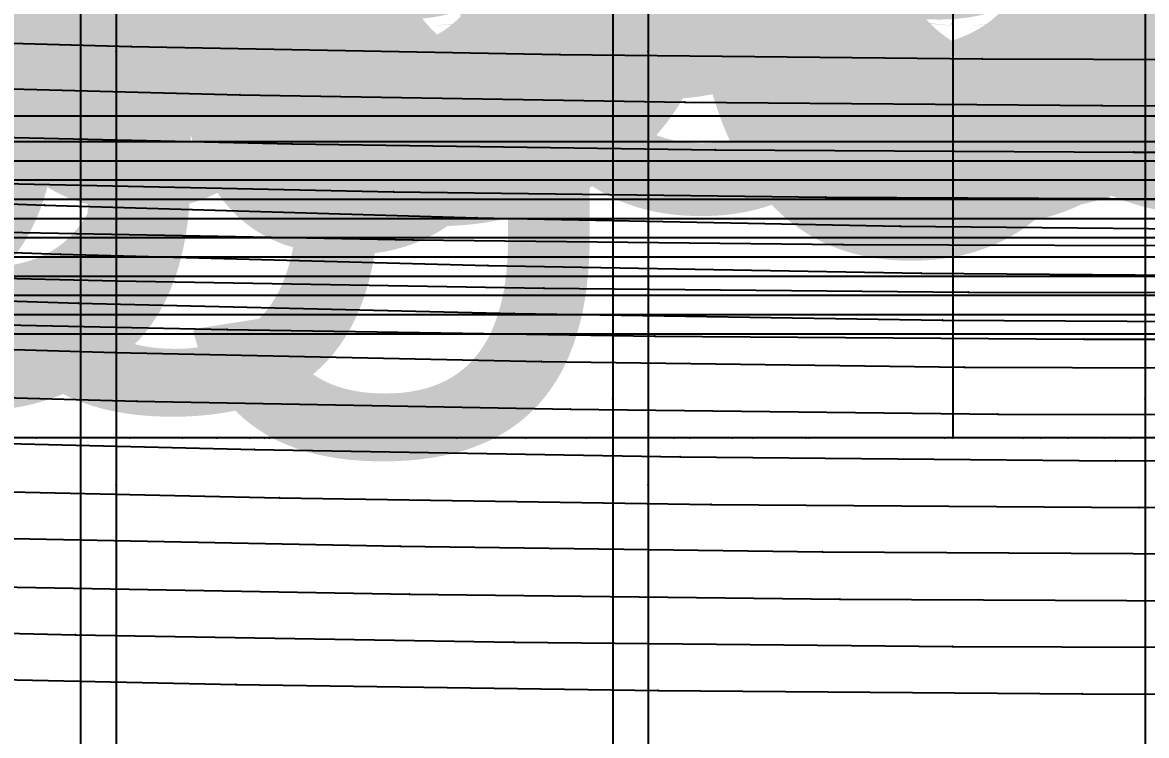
# Model space of a CAD drawing. Extents: x -2408 to 1029, y -526 to 2095.
# Drawn here: x -747.11 to -706.87, y 1385.14 to 1410.68 of the extents above; entities that cross this region are included whole.
import ezdxf

# ---------------------------------------------------------------- set-up
doc = ezdxf.new("R2010")
doc.units = 0
doc.layers.add('TEXT', color=7, linetype='Continuous')

# ---------------------------------------------------------------- blocks, each defined once
blk = doc.blocks.new('-30')
at = {"layer": '1'}
blk.add_lwpolyline([(-800.180704, 721.699142), (-815.932463, 721.699142), (-831.912113, 721.699142), (-848.087097, 721.699142), (-864.424898, 721.699142), (-880.892883, 721.699142), (-897.458535, 721.699142), (-914.089296, 721.699142), (-930.751162, 721.699142), (-947.414475, 721.699142), (-964.045232, 721.699142), (-980.610915, 721.699142), (-997.078893, 721.699142), (-1013.416646, 721.699142), (-1029.59162, 721.699142), (-1045.571295, 721.699142), (-1061.323005, 721.699142), (-1076.81434, 721.699142)], dxfattribs=at)
at = {"layer": '14'}
blk.add_lwpolyline([(-800.180704, 721.699142), (-815.932463, 721.699142), (-831.912113, 721.699142), (-848.087097, 721.699142), (-864.424898, 721.699142), (-880.892883, 721.699142), (-897.458535, 721.699142), (-914.089296, 721.699142), (-930.751162, 721.699142), (-947.414475, 721.699142), (-964.045232, 721.699142), (-980.610915, 721.699142), (-997.078893, 721.699142), (-1013.416646, 721.699142), (-1029.59162, 721.699142), (-1045.571295, 721.699142), (-1061.323005, 721.699142), (-1076.81434, 721.699142)], dxfattribs=at)
at = {"layer": '3'}
for p in [(-980.610915, 721.699142), (-980.610915, 721.699142), (-964.045232, 721.699142), (-964.045232, 721.699142)]:
    blk.add_point(p, dxfattribs=at)
at = {"layer": '7'}
blk.add_line((199.881668, 670.514069), (294.217625, 670.514069), dxfattribs=at)
blk = doc.blocks.new(' -30')
at = {"layer": '14'}
blk.add_lwpolyline([(-322.481054, 980.787744), (-306.948559, 979.311879), (-291.912577, 978.095582), (-276.394841, 977.034537), (-261.339635, 976.171484), (-245.709135, 975.431759), (-230.041771, 974.838048), (-214.56575, 974.39029), (-199.409258, 974.086564), (-184.176903, 973.94043), (-168.404506, 973.803247), (-153.029813, 973.906816), (-137.632361, 974.245926), (-123.507077, 974.803251), (-109.767216, 975.613196), (-94.348727, 976.725192), (-79.364049, 977.862141), (-63.959231, 979.122072), (-49.005641, 980.511038)], dxfattribs=at)
at = {"layer": '3'}
for p in [(-230.041771, 974.838048), (-214.56575, 974.39029), (-199.409258, 974.086564)]:
    blk.add_point(p, dxfattribs=at)
at = {"layer": '7'}
blk.add_line((-766.053925, 405.419922), (-432.919998, 405.419922), dxfattribs=at)
at = {"layer": 'TEXT', "color": 7}
blk.add_text('g03-30', height=25, dxfattribs=at).set_placement((-584.85, 411.23))
blk = doc.blocks.new('-31')
at = {"layer": '1'}
blk.add_lwpolyline([(-797.180003, 721.699142), (-818.862101, 721.699142), (-841.133478, 721.699142), (-856.25706, 721.699142), (-871.56555, 721.699142), (-887.028099, 721.699142), (-902.613857, 721.699142), (-918.292087, 721.699142), (-934.0319, 721.699142), (-949.801149, 721.699142), (-965.571809, 721.699142), (-981.311657, 721.699142), (-996.989843, 721.699142), (-1012.575631, 721.699142), (-1028.038135, 721.699142), (-1043.346616, 721.699142), (-1058.470225, 721.699142), (-1073.378115, 721.699142)], dxfattribs=at)
at = {"layer": '14'}
blk.add_lwpolyline([(-797.180003, 721.699142), (-818.862101, 721.699142), (-841.133478, 721.699142), (-856.25706, 721.699142), (-871.56555, 721.699142), (-887.028099, 721.699142), (-902.613857, 721.699142), (-918.292087, 721.699142), (-934.0319, 721.699142), (-949.801149, 721.699142), (-965.571809, 721.699142), (-981.311657, 721.699142), (-996.989843, 721.699142), (-1012.575631, 721.699142), (-1028.038135, 721.699142), (-1043.346616, 721.699142), (-1058.470225, 721.699142), (-1073.378115, 721.699142)], dxfattribs=at)
at = {"layer": '3'}
for p in [(-981.311657, 721.699142), (-981.311657, 721.699142), (-965.571809, 721.699142), (-965.571809, 721.699142), (-949.801149, 721.699142), (-949.801149, 721.699142)]:
    blk.add_point(p, dxfattribs=at)
at = {"layer": '7'}
blk.add_line((199.881668, 670.514069), (294.217625, 670.514069), dxfattribs=at)
blk = doc.blocks.new(' -31')
at = {"layer": '14'}
blk.add_lwpolyline([(-322.38773, 978.677124), (-307.104799, 977.312651), (-291.630691, 976.140108), (-276.427318, 975.167904), (-261.011429, 974.343856), (-245.703807, 973.672048), (-230.309778, 973.133422), (-215.019542, 972.729054), (-199.514269, 972.453655), (-184.176903, 972.34024), (-168.717548, 972.168446), (-153.596564, 972.223744), (-138.452891, 972.497168), (-123.963493, 972.997494), (-110.383136, 973.723837), (-95.06787, 974.769831), (-79.6112, 975.902393), (-64.30798, 977.09257), (-48.879834, 978.444808)], dxfattribs=at)
at = {"layer": '3'}
for p in [(-230.309778, 973.133422), (-215.019542, 972.729054), (-199.514269, 972.453655)]:
    blk.add_point(p, dxfattribs=at)
at = {"layer": '7'}
blk.add_line((-766.053925, 405.419922), (-432.919998, 405.419922), dxfattribs=at)
at = {"layer": 'TEXT', "color": 7}
blk.add_text('g03-31', height=25, dxfattribs=at).set_placement((-585.39, 410.31))
blk = doc.blocks.new('-32')
at = {"layer": '1'}
blk.add_lwpolyline([(-792.279497, 721.699142), (-811.589755, 721.699142), (-831.619445, 721.699142), (-852.270461, 721.699142), (-873.444698, 721.699142), (-895.044051, 721.699142), (-916.970415, 721.699142), (-939.125686, 721.699142), (-961.411757, 721.699142), (-983.729153, 721.699142), (-1005.982519, 721.699142), (-1028.072379, 721.699142), (-1049.900629, 721.699142), (-1071.369129, 721.699142), (-1092.379847, 721.699142), (-1112.834644, 721.699142), (-1132.635414, 721.699142), (-1151.684055, 721.699142), (-1169.882461, 721.699142), (-1187.13253, 721.699142), (-1203.336157, 721.699142), (-1218.395238, 721.699142)], dxfattribs=at)
at = {"layer": '14'}
blk.add_lwpolyline([(-792.279497, 721.699142), (-811.589755, 721.699142), (-831.619445, 721.699142), (-852.270461, 721.699142), (-873.444698, 721.699142), (-895.044051, 721.699142), (-916.970415, 721.699142), (-939.125686, 721.699142), (-961.411757, 721.699142), (-983.729153, 721.699142), (-1005.982519, 721.699142), (-1028.072379, 721.699142), (-1049.900629, 721.699142), (-1071.369129, 721.699142), (-1092.379847, 721.699142), (-1112.834644, 721.699142), (-1132.635414, 721.699142), (-1151.684055, 721.699142), (-1169.882461, 721.699142), (-1187.13253, 721.699142), (-1203.336157, 721.699142), (-1218.395238, 721.699142)], dxfattribs=at)
at = {"layer": '3'}
for p in [(-983.729153, 721.699142), (-983.729153, 721.699142), (-961.411757, 721.699142), (-961.411757, 721.699142)]:
    blk.add_point(p, dxfattribs=at)
at = {"layer": '7'}
blk.add_line((199.881668, 670.514069), (294.217625, 670.514069), dxfattribs=at)
at = {"layer": 'TEXT', "color": 7}
blk.add_text('g06-32', height=25, dxfattribs=at).set_placement((-964.38, 736.82))
blk = doc.blocks.new(' -32')
at = {"layer": '14'}
blk.add_lwpolyline([(-322.022067, 976.575291), (-307.039361, 975.32188), (-291.89249, 974.243828), (-276.303092, 973.30889), (-261.241835, 972.55637), (-245.599616, 971.918152), (-230.517079, 971.43226), (-214.931823, 971.059083), (-199.600349, 970.822056), (-184.176903, 970.740051), (-168.658013, 970.535171), (-153.193248, 970.556179), (-137.648987, 970.799077), (-122.742367, 971.275087), (-109.357197, 971.949746), (-94.181815, 972.942468), (-78.860494, 974.031315), (-63.695884, 975.163998), (-48.400329, 976.438115)], dxfattribs=at)
at = {"layer": '3'}
for p in [(-230.517079, 971.43226), (-214.931823, 971.059083), (-199.600349, 970.822056)]:
    blk.add_point(p, dxfattribs=at)
at = {"layer": '7'}
blk.add_line((-766.053925, 405.419922), (-432.919998, 405.419922), dxfattribs=at)
at = {"layer": 'TEXT', "color": 7}
blk.add_text('g03-32', height=25, dxfattribs=at).set_placement((-583.25, 409.92))
blk = doc.blocks.new('-33')
at = {"layer": '1'}
blk.add_lwpolyline([(-798.933016, 721.699142), (-816.03952, 721.699142), (-833.945249, 721.699142), (-852.557982, 721.699142), (-871.785501, 721.699142), (-891.535587, 721.699142), (-911.716022, 721.699142), (-932.234587, 721.699142), (-952.999062, 721.699142), (-973.917231, 721.699142), (-994.895614, 721.699142), (-1015.844515, 721.699142), (-1036.67046, 721.699142), (-1057.28123, 721.699142), (-1077.584608, 721.699142), (-1097.488376, 721.699142), (-1116.900317, 721.699142), (-1135.728212, 721.699142), (-1153.879844, 721.699142), (-1171.262995, 721.699142), (-1187.785419, 721.699142), (-1203.354985, 721.699142), (-1222.472649, 721.699142)], dxfattribs=at)
at = {"layer": '14'}
blk.add_lwpolyline([(-798.933016, 721.699142), (-816.03952, 721.699142), (-833.945249, 721.699142), (-852.557982, 721.699142), (-871.785501, 721.699142), (-891.535587, 721.699142), (-911.716022, 721.699142), (-932.234587, 721.699142), (-952.999062, 721.699142), (-973.917231, 721.699142), (-994.895614, 721.699142), (-1015.844515, 721.699142), (-1036.67046, 721.699142), (-1057.28123, 721.699142), (-1077.584608, 721.699142), (-1097.488376, 721.699142), (-1116.900317, 721.699142), (-1135.728212, 721.699142), (-1153.879844, 721.699142), (-1171.262995, 721.699142), (-1187.785419, 721.699142), (-1203.354985, 721.699142), (-1222.472649, 721.699142)], dxfattribs=at)
at = {"layer": '3'}
for p in [(-973.917231, 721.699142), (-973.917231, 721.699142), (-952.999062, 721.699142), (-952.999062, 721.699142)]:
    blk.add_point(p, dxfattribs=at)
at = {"layer": '7'}
blk.add_line((199.881668, 670.514069), (294.217625, 670.514069), dxfattribs=at)
at = {"layer": 'TEXT', "color": 7}
blk.add_text('g06-33', height=25, dxfattribs=at).set_placement((-983.58, 736.82))
blk = doc.blocks.new(' -33')
at = {"layer": '14'}
blk.add_lwpolyline([(-322.169785, 974.551018), (-306.755484, 973.340364), (-291.217941, 972.307252), (-276.025194, 971.457875), (-260.647239, 970.744228), (-245.398865, 970.170211), (-230.056463, 969.719094), (-214.797145, 969.392556), (-199.667877, 969.191777), (-184.176903, 969.139862), (-168.618175, 968.90364), (-153.351338, 968.887478), (-138.070011, 969.078373), (-122.802072, 969.506927), (-109.028211, 970.142768), (-94.02832, 971.073364), (-78.878119, 972.11656), (-63.88798, 973.191219), (-48.760762, 974.383247)], dxfattribs=at)
at = {"layer": '3'}
for p in [(-230.056463, 969.719094), (-214.797145, 969.392556), (-199.667877, 969.191777)]:
    blk.add_point(p, dxfattribs=at)
at = {"layer": '7'}
blk.add_line((-766.053925, 405.419922), (-432.919998, 405.419922), dxfattribs=at)
at = {"layer": 'TEXT', "color": 7}
blk.add_text('g03-33', height=25, dxfattribs=at).set_placement((-587.12, 409.33))
blk = doc.blocks.new('-34')
at = {"layer": '1'}
blk.add_lwpolyline([(-800.60569, 721.699142), (-819.826827, 721.699142), (-835.294658, 721.699142), (-851.568252, 721.699142), (-868.561278, 721.699142), (-886.187404, 721.699142), (-904.360296, 721.699142), (-922.993622, 721.699142), (-942.00105, 721.699142), (-961.296248, 721.699142), (-980.792884, 721.699142), (-1000.404624, 721.699142), (-1020.043993, 721.699142), (-1039.626952, 721.699142), (-1059.066025, 721.699142), (-1078.27488, 721.699142), (-1097.167187, 721.699142), (-1115.656614, 721.699142), (-1133.656829, 721.699142), (-1151.081501, 721.699142), (-1167.844299, 721.699142), (-1183.85889, 721.699142), (-1199.038944, 721.699142), (-1217.831649, 721.699142)], dxfattribs=at)
at = {"layer": '14'}
blk.add_lwpolyline([(-800.60569, 721.699142), (-819.826827, 721.699142), (-835.294658, 721.699142), (-851.568252, 721.699142), (-868.561278, 721.699142), (-886.187404, 721.699142), (-904.360296, 721.699142), (-922.993622, 721.699142), (-942.00105, 721.699142), (-961.296248, 721.699142), (-980.792884, 721.699142), (-1000.404624, 721.699142), (-1020.043993, 721.699142), (-1039.626952, 721.699142), (-1059.066025, 721.699142), (-1078.27488, 721.699142), (-1097.167187, 721.699142), (-1115.656614, 721.699142), (-1133.656829, 721.699142), (-1151.081501, 721.699142), (-1167.844299, 721.699142), (-1183.85889, 721.699142), (-1199.038944, 721.699142), (-1217.831649, 721.699142)], dxfattribs=at)
at = {"layer": '3'}
for p in [(-980.792884, 721.699142), (-980.792884, 721.699142), (-961.296248, 721.699142), (-961.296248, 721.699142)]:
    blk.add_point(p, dxfattribs=at)
at = {"layer": '7'}
blk.add_line((199.881668, 670.514069), (294.217625, 670.514069), dxfattribs=at)
at = {"layer": 'TEXT', "color": 7}
blk.add_text('g06-34', height=25, dxfattribs=at).set_placement((-1002.78, 736.82))
blk = doc.blocks.new(' -34')
at = {"layer": '1'}
blk.add_lwpolyline([(-321.730588, 985.251048), (-306.590636, 984.120804), (-291.27251, 983.153903), (-276.06515, 982.352131), (-260.73121, 981.684495), (-245.392154, 981.143215), (-230.338441, 980.727177), (-214.992801, 980.435879), (-199.882371, 980.286679), (-183.960228, 980.237808), (-168.117949, 979.996712), (-153.058748, 979.924763), (-137.707824, 980.071632), (-122.92949, 980.454594), (-108.321638, 981.081657), (-92.998495, 981.988387), (-77.514769, 983.037739), (-62.201781, 984.109423), (-46.844191, 985.280492)], dxfattribs=at)
at = {"layer": '14'}
blk.add_lwpolyline([(-323.189596, 972.623136), (-307.862851, 971.478358), (-292.70988, 970.517946), (-277.127204, 969.688538), (-261.377122, 968.997943), (-245.786458, 968.44933), (-230.134274, 968.026103), (-214.616884, 967.729416), (-199.32053, 967.560035), (-184.176903, 967.539673), (-168.597613, 967.273836), (-153.015974, 967.224876), (-137.362258, 967.385917), (-122.325415, 967.767123), (-108.80701, 968.340385), (-93.375668, 969.247428), (-77.789987, 970.288667), (-62.368557, 971.359762), (-46.955469, 972.529899)], dxfattribs=at)
at = {"layer": '3'}
for p in [(-230.338441, 980.727177), (-214.992801, 980.435879), (-199.882371, 980.286679), (-230.134274, 968.026103), (-214.616884, 967.729416), (-199.32053, 967.560035)]:
    blk.add_point(p, dxfattribs=at)
at = {"layer": '7'}
blk.add_line((-766.053925, 405.419922), (-432.919998, 405.419922), dxfattribs=at)
at = {"layer": 'TEXT', "color": 7}
blk.add_text('g03-34', height=25, dxfattribs=at).set_placement((-585.13, 410.49))
blk = doc.blocks.new('-35')
at = {"layer": '1'}
blk.add_lwpolyline([(-799.816815, 721.699142), (-817.482623, 721.699142), (-833.724731, 721.699142), (-851.635342, 721.699142), (-871.023768, 721.699142), (-886.420195, 721.699142), (-902.460186, 721.699142), (-919.063312, 721.699142), (-936.149093, 721.699142), (-953.6371, 721.699142), (-971.446887, 721.699142), (-989.498007, 721.699142), (-1007.710015, 721.699142), (-1026.001396, 721.699142), (-1044.293844, 721.699142), (-1062.505846, 721.699142), (-1080.556958, 721.699142)], dxfattribs=at)
at = {"layer": '14'}
blk.add_lwpolyline([(-799.816815, 721.699142), (-817.482623, 721.699142), (-833.724731, 721.699142), (-851.635342, 721.699142), (-871.023768, 721.699142), (-886.420195, 721.699142), (-902.460186, 721.699142), (-919.063312, 721.699142), (-936.149093, 721.699142), (-953.6371, 721.699142), (-971.446887, 721.699142), (-989.498007, 721.699142), (-1007.710015, 721.699142), (-1026.001396, 721.699142), (-1044.293844, 721.699142), (-1062.505846, 721.699142), (-1080.556958, 721.699142)], dxfattribs=at)
at = {"layer": '3'}
for p in [(-971.446887, 721.699142), (-971.446887, 721.699142), (-953.6371, 721.699142), (-953.6371, 721.699142)]:
    blk.add_point(p, dxfattribs=at)
at = {"layer": '7'}
blk.add_line((199.881668, 670.514069), (294.217625, 670.514069), dxfattribs=at)
at = {"layer": 'TEXT', "color": 7}
blk.add_text('g06-35', height=25, dxfattribs=at).set_placement((-1022, 736.82))
blk = doc.blocks.new(' -35')
at = {"layer": '1'}
blk.add_lwpolyline([(-323.08904, 983.365764), (-307.754268, 982.276277), (-292.235381, 981.344765), (-276.881329, 980.576891), (-261.513174, 979.94598), (-246.148302, 979.438741), (-230.680906, 979.043986), (-214.761059, 978.775616), (-199.831895, 978.658127), (-183.937511, 978.637161), (-167.91933, 978.3671), (-153.273203, 978.263564), (-137.581065, 978.366736), (-122.473683, 978.712175), (-108.132263, 979.284806), (-93.046583, 980.132548), (-77.806866, 981.122235), (-62.730958, 982.135285), (-47.556552, 983.23854)], dxfattribs=at)
at = {"layer": '14'}
blk.add_lwpolyline([(-322.08609, 970.550151), (-306.369598, 969.460313), (-290.88519, 968.554393), (-275.801216, 967.815642), (-260.541089, 967.200202), (-245.411211, 966.712004), (-230.155305, 966.336682), (-214.929733, 966.076748), (-199.345665, 965.933028), (-184.176903, 965.939484), (-168.595889, 965.645719), (-153.262253, 965.563573), (-137.932319, 965.676814), (-122.572167, 966.011288), (-108.693553, 966.54324), (-93.491526, 967.382021), (-78.130808, 968.373007), (-62.938125, 969.391393), (-47.752126, 970.486082)], dxfattribs=at)
at = {"layer": '3'}
for p in [(-230.680906, 979.043986), (-214.761059, 978.775616), (-199.831895, 978.658127), (-230.155305, 966.336682), (-214.929733, 966.076748), (-199.345665, 965.933028)]:
    blk.add_point(p, dxfattribs=at)
at = {"layer": '7'}
blk.add_line((-766.053925, 405.419922), (-432.919998, 405.419922), dxfattribs=at)
at = {"layer": 'TEXT', "color": 7}
blk.add_text('g03-35', height=25, dxfattribs=at).set_placement((-578.12, 409.94))
blk = doc.blocks.new(' -36')
at = {"layer": '1'}
blk.add_lwpolyline([(-320.384614, 981.200971), (-305.288093, 980.220022), (-290.16462, 979.389111), (-275.035308, 978.696912), (-259.899737, 978.131334), (-244.813666, 977.681409), (-229.671196, 977.337734), (-214.526717, 977.118518), (-199.544562, 977.030097), (-183.915882, 977.036591), (-167.950092, 976.741205), (-152.978729, 976.605931), (-137.268569, 976.672079), (-122.12241, 976.976183), (-107.446996, 977.520182), (-92.321248, 978.32941), (-77.600391, 979.250239), (-61.924676, 980.270294), (-47.017724, 981.31363)], dxfattribs=at)
at = {"layer": '14'}
blk.add_lwpolyline([(-322.421529, 968.612458), (-307.156428, 967.609448), (-292.130002, 966.77317), (-276.690177, 966.054913), (-261.092076, 965.462484), (-245.653449, 964.99914), (-230.120728, 964.650726), (-214.66927, 964.419268), (-199.353692, 964.307202), (-184.176903, 964.339218), (-168.612579, 964.019258), (-152.992621, 963.905906), (-137.318346, 963.990156), (-122.248087, 964.280739), (-108.008745, 964.781739), (-92.393513, 965.599915), (-76.784191, 966.576492), (-61.688111, 967.560906), (-46.088481, 968.647694)], dxfattribs=at)
at = {"layer": '3'}
for p in [(-229.671196, 977.337734), (-214.526717, 977.118518), (-199.544562, 977.030097), (-230.120728, 964.650726), (-214.66927, 964.419268), (-199.353692, 964.307202)]:
    blk.add_point(p, dxfattribs=at)
at = {"layer": '7'}
blk.add_line((-766.053925, 405.419922), (-432.919998, 405.419922), dxfattribs=at)
at = {"layer": 'TEXT', "color": 7}
blk.add_text('g03-36', height=25, dxfattribs=at).set_placement((-573.39, 410.17))
blk = doc.blocks.new('-36')
at = {"layer": '1'}
blk.add_lwpolyline([(-803.752136, 721.699142), (-822.081368, 721.699142), (-838.45962, 721.699142), (-855.398901, 721.699142), (-870.855744, 721.699142), (-887.814807, 721.699142), (-906.099384, 721.699142), (-925.532728, 721.699142), (-940.755288, 721.699142), (-956.450056, 721.699142), (-972.542471, 721.699142), (-988.957974, 721.699142), (-1005.622024, 721.699142), (-1022.460024, 721.699142), (-1039.397433, 721.699142), (-1056.358699, 721.699142), (-1073.271251, 721.699142)], dxfattribs=at)
at = {"layer": '14'}
blk.add_lwpolyline([(-803.752136, 721.699142), (-822.081368, 721.699142), (-838.45962, 721.699142), (-855.398901, 721.699142), (-870.855744, 721.699142), (-887.814807, 721.699142), (-906.099384, 721.699142), (-925.532728, 721.699142), (-940.755288, 721.699142), (-956.450056, 721.699142), (-972.542471, 721.699142), (-988.957974, 721.699142), (-1005.622024, 721.699142), (-1022.460024, 721.699142), (-1039.397433, 721.699142), (-1056.358699, 721.699142), (-1073.271251, 721.699142)], dxfattribs=at)
at = {"layer": '3'}
for p in [(-988.957974, 721.699142), (-988.957974, 721.699142), (-972.542471, 721.699142), (-972.542471, 721.699142), (-956.450056, 721.699142), (-956.450056, 721.699142)]:
    blk.add_point(p, dxfattribs=at)
at = {"layer": 'TEXT', "color": 7}
blk.add_text('g06-36', height=25, dxfattribs=at).set_placement((-1041.22, 736.82))
blk = doc.blocks.new('-37')
at = {"layer": '1'}
blk.add_lwpolyline([(-944.946865, 721.699142), (-963.313984, 721.699142), (-982.495003, 721.699142), (-1002.327142, 721.699142), (-1017.530616, 721.699142), (-1032.940124, 721.699142), (-1048.486957, 721.699142), (-1064.101543, 721.699142), (-1079.717043, 721.699142)], dxfattribs=at)
at = {"layer": '14'}
for points in [[(-944.946865, 721.699142), (-963.313984, 721.699142), (-982.495003, 721.699142), (-1002.327142, 721.699142), (-1017.530616, 721.699142), (-1032.940124, 721.699142), (-1048.486957, 721.699142), (-1064.101543, 721.699142), (-1079.717043, 721.699142)], [(235.053567, 705.890045), (250.181366, 705.890045), (265.227696, 705.890045), (280.355501, 705.890045), (295.359099, 705.890045), (310.486899, 705.890045), (325.525593, 705.890045), (341.212116, 705.890045), (357.174568, 705.890045), (357.174568, 705.890045), (357.174568, 690.948372), (357.174568, 675.75178), (357.174568, 660.385007), (357.174568, 644.168091), (357.174568, 644.168091), (346.829819, 644.168091), (331.91081, 644.168091), (316.027399, 644.168091), (299.78435, 644.168091), (284.36407, 644.168091), (268.186773, 644.168091), (249.224637, 644.168091), (234.984515, 644.168091)]]:
    blk.add_lwpolyline(points, dxfattribs=at)
at = {"layer": '3'}
for p in [(-982.495003, 721.699142), (-982.495003, 721.699142), (-963.313984, 721.699142), (-963.313984, 721.699142), (357.174568, 660.385007)]:
    blk.add_point(p, dxfattribs=at)
at = {"layer": 'TEXT', "color": 7}
blk.add_text('g06-37', height=25, dxfattribs=at).set_placement((-1060.2, 736.82))
blk = doc.blocks.new(' -37')
at = {"layer": '1'}
blk.add_lwpolyline([(-337.595151, 980.512537), (-322.249929, 979.387267), (-306.805765, 978.425619), (-291.410465, 977.617821), (-275.951208, 976.945654), (-260.851131, 976.413247), (-245.383191, 975.982942), (-230.272819, 975.66794), (-214.800353, 975.469849), (-199.544714, 975.405111), (-183.895226, 975.435944), (-168.220626, 975.117964), (-153.279971, 974.951985), (-137.539453, 974.981965), (-122.430299, 975.248465), (-107.241461, 975.765536), (-92.23547, 976.488596), (-77.064567, 977.383549), (-62.060307, 978.358986)], dxfattribs=at)
at = {"layer": '14'}
blk.add_lwpolyline([(-338.021741, 967.806655), (-322.581244, 966.681091), (-306.953977, 965.713478), (-291.605429, 964.913202), (-275.873302, 964.232931), (-260.7973, 963.703712), (-245.111403, 963.272636), (-230.031804, 962.968394), (-214.92123, 962.770408), (-199.345019, 962.682694), (-184.176903, 962.739029), (-168.647246, 962.39452), (-153.323367, 962.252045), (-138.031799, 962.292988), (-122.676535, 962.538026), (-107.428407, 963.02208), (-92.064057, 963.779385), (-76.738085, 964.702722), (-61.242214, 965.685371)], dxfattribs=at)
at = {"layer": '3'}
for p in [(-230.272819, 975.66794), (-214.800353, 975.469849), (-230.031804, 962.968394), (-214.92123, 962.770408)]:
    blk.add_point(p, dxfattribs=at)
at = {"layer": '7'}
blk.add_line((-766.053925, 405.419922), (-432.919998, 405.419922), dxfattribs=at)
at = {"layer": 'TEXT', "color": 7}
blk.add_text('g03-37', height=25, dxfattribs=at).set_placement((-573.37, 408.66))
blk = doc.blocks.new('-38')
at = {"layer": '1'}
blk.add_lwpolyline([(-933.081975, 721.699142), (-950.741777, 721.699142), (-966.139302, 721.699142), (-982.504224, 721.699142), (-999.687682, 721.699142), (-1017.540881, 721.699142), (-1035.914957, 721.699142), (-1054.661117, 721.699142), (-1073.630495, 721.699142)], dxfattribs=at)
at = {"layer": '14'}
for points in [[(-933.081975, 721.699142), (-950.741777, 721.699142), (-966.139302, 721.699142), (-982.504224, 721.699142), (-999.687682, 721.699142), (-1017.540881, 721.699142), (-1035.914957, 721.699142), (-1054.661117, 721.699142), (-1073.630495, 721.699142)], [(250.181366, 705.890045), (265.227696, 705.890045), (280.355501, 705.890045), (295.359099, 705.890045), (310.486899, 705.890045), (325.525593, 705.890045), (341.212116, 705.890045), (357.174568, 705.890045), (357.174568, 705.890045), (357.174568, 690.948372), (357.174568, 675.75178), (357.174568, 660.385007), (357.174568, 644.168091), (357.174568, 644.168091), (346.829819, 644.168091), (331.91081, 644.168091), (316.027399, 644.168091), (299.78435, 644.168091), (284.36407, 644.168091), (268.186773, 644.168091), (249.224637, 644.168091)]]:
    blk.add_lwpolyline(points, dxfattribs=at)
at = {"layer": '3'}
for p in [(-982.504224, 721.699142), (-982.504224, 721.699142), (-966.139302, 721.699142), (-966.139302, 721.699142), (-950.741777, 721.699142), (-950.741777, 721.699142), (357.174568, 660.385007)]:
    blk.add_point(p, dxfattribs=at)
at = {"layer": 'TEXT', "color": 7}
blk.add_text('g06-38', height=25, dxfattribs=at).set_placement((-1079.17, 736.81))
blk = doc.blocks.new(' -38')
at = {"layer": '1'}
blk.add_lwpolyline([(-337.528291, 978.518327), (-322.182504, 977.456847), (-306.84007, 976.557031), (-291.476278, 975.798552), (-276.106656, 975.171751), (-261.044984, 974.676492), (-245.667599, 974.280945), (-230.429886, 973.992507), (-215.048551, 973.822596), (-199.881571, 973.781331), (-184.02483, 973.838501), (-168.394548, 973.496167), (-153.050934, 973.299164), (-137.526505, 973.297012), (-122.070491, 973.529049), (-106.553574, 974.011844), (-91.257077, 974.710421), (-75.758579, 975.59908), (-60.626937, 976.556257)], dxfattribs=at)
at = {"layer": '14'}
blk.add_lwpolyline([(-337.813999, 965.804227), (-322.567313, 964.756413), (-307.46852, 963.872489), (-291.787586, 963.100163), (-276.573298, 962.480341), (-261.190993, 961.973783), (-245.947095, 961.584031), (-230.551053, 961.299384), (-215.148676, 961.123001), (-199.740959, 961.05943), (-184.176903, 961.13884), (-168.699438, 960.771431), (-153.117159, 960.599375), (-137.509077, 960.612319), (-121.800199, 960.831968), (-106.173003, 961.29453), (-91.127607, 962.000058), (-76.121077, 962.872303), (-60.939983, 963.810147)], dxfattribs=at)
at = {"layer": '3'}
for p in [(-230.429886, 973.992507), (-215.048551, 973.822596), (-230.551053, 961.299384), (-215.148676, 961.123001)]:
    blk.add_point(p, dxfattribs=at)
at = {"layer": '7'}
blk.add_line((-766.053925, 405.419922), (-432.919998, 405.419922), dxfattribs=at)
at = {"layer": 'TEXT', "color": 7}
blk.add_text('g03-38', height=25, dxfattribs=at).set_placement((-574.11, 408.79))
blk = doc.blocks.new('-39')
at = {"layer": '1'}
for points in [[(-1084.961081, 751.94191), (-1067.854373, 751.94191), (-1051.017414, 751.94191), (-1034.585078, 751.94191), (-1018.692241, 751.94191), (-1003.473778, 751.94191), (-985.604532, 751.94191), (-969.263132, 751.94191), (-952.041154, 751.94191), (-935.816329, 751.94191), (-921.23627, 751.94191), (-918.052139, 751.94191), (-918.052139, 736.519947), (-918.052139, 721.699142), (-935.816055, 721.699142), (-952.04084, 721.699142), (-969.262782, 721.699142), (-985.604171, 721.699142), (-1003.473445, 721.699142), (-1018.691917, 721.699142), (-1034.584764, 721.699142), (-1051.017109, 721.699142), (-1067.854059, 721.699142), (-1084.960774, 721.699142)], [(269.894647, 710.970078), (285.173326, 710.970078), (300.627016, 710.970078), (315.905698, 710.970078), (331.144233, 710.970078), (346.422912, 710.970078), (357.174568, 710.970078), (361.592624, 710.970078), (377.494583, 710.970078), (377.494583, 702.757006), (377.494583, 687.830147), (377.494583, 672.819426), (377.494583, 657.302), (377.494583, 640.993118), (365.049252, 640.993118), (357.174568, 640.993118), (350.006083, 640.993118), (334.456517, 640.993118), (318.906934, 640.993118), (303.369102, 640.993118), (287.81953, 640.993118), (272.261036, 640.993118)]]:
    blk.add_lwpolyline(points, dxfattribs=at)
at = {"layer": '14'}
for points in [[(-1084.961081, 751.94191), (-1067.854373, 751.94191), (-1051.017414, 751.94191), (-1034.585078, 751.94191), (-1018.692241, 751.94191), (-1003.473778, 751.94191), (-985.604532, 751.94191), (-969.263132, 751.94191), (-952.041154, 751.94191), (-935.816329, 751.94191), (-921.23627, 751.94191), (-918.052139, 751.94191), (-918.052139, 736.519947), (-918.052139, 721.699142), (-935.816055, 721.699142), (-952.04084, 721.699142), (-969.262782, 721.699142), (-985.604171, 721.699142), (-1003.473445, 721.699142), (-1018.691917, 721.699142), (-1034.584764, 721.699142), (-1051.017109, 721.699142), (-1067.854059, 721.699142), (-1084.960774, 721.699142)], [(265.227696, 705.890045), (280.355501, 705.890045), (295.359099, 705.890045), (310.486899, 705.890045), (325.525593, 705.890045), (341.212116, 705.890045), (357.174568, 705.890045), (357.174568, 705.890045), (357.174568, 690.948372), (357.174568, 675.75178), (357.174568, 660.385007), (357.174568, 644.168091), (357.174568, 644.168091), (346.829819, 644.168091), (331.91081, 644.168091), (316.027399, 644.168091), (299.78435, 644.168091), (284.36407, 644.168091), (268.186773, 644.168091)]]:
    blk.add_lwpolyline(points, dxfattribs=at)
at = {"layer": '3'}
for p in [(-985.604171, 721.699142), (-985.604171, 721.699142), (-969.262782, 721.699142), (-969.262782, 721.699142), (-952.04084, 721.699142), (-952.04084, 721.699142), (377.494583, 672.819426), (357.174568, 660.385007), (377.494583, 657.302)]:
    blk.add_point(p, dxfattribs=at)
blk = doc.blocks.new(' -39')
at = {"layer": '1'}
blk.add_lwpolyline([(-336.915861, 976.507577), (-321.668238, 975.517878), (-306.435503, 974.680333), (-291.172075, 973.974802), (-275.906719, 973.39406), (-260.634175, 972.92972), (-245.262398, 972.569122), (-229.984739, 972.31231), (-214.791414, 972.174482), (-199.605925, 972.159095), (-184.01516, 972.238312), (-168.397196, 971.872528), (-153.201127, 971.651481), (-138.134021, 971.615115), (-122.854594, 971.794226), (-107.343622, 972.210434), (-92.366279, 972.831552), (-76.54396, 973.693286), (-61.552963, 974.611547)], dxfattribs=at)
at = {"layer": '14'}
blk.add_lwpolyline([(-339.829887, 963.982651), (-324.211107, 962.949385), (-308.759855, 962.082264), (-293.609688, 961.367241), (-278.044998, 960.760334), (-262.319546, 960.2692), (-246.748947, 959.896897), (-231.040638, 959.631903), (-215.351973, 959.477067), (-199.705454, 959.436699), (-184.176903, 959.538651), (-168.312557, 959.14157), (-152.936417, 958.948605), (-137.689682, 958.930158), (-122.390639, 959.100798), (-107.151342, 959.490952), (-91.728331, 960.147581), (-76.344232, 960.998653), (-60.781414, 961.935)], dxfattribs=at)
at = {"layer": '3'}
for p in [(-245.262398, 972.569122), (-229.984739, 972.31231), (-214.791414, 972.174482), (-246.748947, 959.896897), (-231.040638, 959.631903), (-215.351973, 959.477067)]:
    blk.add_point(p, dxfattribs=at)
at = {"layer": '7'}
blk.add_line((-766.053925, 405.419922), (-432.919998, 405.419922), dxfattribs=at)
at = {"layer": 'TEXT', "color": 7}
blk.add_text('g03-39', height=25, dxfattribs=at).set_placement((-566.62, 409.3))
blk = doc.blocks.new('-40')
at = {"layer": '1'}
for points in [[(-1071.640517, 751.94191), (-1053.437536, 751.94191), (-1036.084788, 751.94191), (-1019.818451, 751.94191), (-1004.874701, 751.94191), (-989.020534, 751.94191), (-973.905435, 751.94191), (-959.006916, 751.94191), (-956.152191, 751.94191), (-956.152191, 736.519947), (-956.152191, 721.699142), (-973.905219, 721.699142), (-991.489451, 721.699142), (-1007.746046, 721.699142), (-1026.179251, 721.699142), (-1042.908514, 721.699142), (-1060.629711, 721.699142), (-1079.106671, 721.699142)], [(285.173326, 710.970078), (300.627016, 710.970078), (315.905698, 710.970078), (331.144233, 710.970078), (346.422912, 710.970078), (357.174568, 710.970078), (361.592624, 710.970078), (377.494583, 710.970078), (377.494583, 702.757006), (377.494583, 687.830147), (377.494583, 672.819426), (377.494583, 657.302), (377.494583, 640.993118), (365.049252, 640.993118), (357.174568, 640.993118), (350.006083, 640.993118), (334.456517, 640.993118), (318.906934, 640.993118), (303.369102, 640.993118), (287.81953, 640.993118)]]:
    blk.add_lwpolyline(points, dxfattribs=at)
at = {"layer": '14'}
blk.add_lwpolyline([(-1071.640517, 751.94191), (-1053.437536, 751.94191), (-1036.084788, 751.94191), (-1019.818451, 751.94191), (-1004.874701, 751.94191), (-989.020534, 751.94191), (-973.905435, 751.94191), (-959.006916, 751.94191), (-956.152191, 751.94191), (-956.152191, 736.519947), (-956.152191, 721.699142), (-973.905219, 721.699142), (-991.489451, 721.699142), (-1007.746046, 721.699142), (-1026.179251, 721.699142), (-1042.908514, 721.699142), (-1060.629711, 721.699142), (-1079.106671, 721.699142)], dxfattribs=at)
at = {"layer": '2'}
blk.add_point((-956.152191, 721.699142), dxfattribs=at)
blk.add_point((-956.152191, 721.699142), dxfattribs=at)
at = {"layer": '3'}
for p in [(-956.152191, 736.519947), (-956.152191, 736.519947), (-973.905219, 721.699142), (-973.905219, 721.699142), (377.494583, 672.819426), (377.494583, 657.302)]:
    blk.add_point(p, dxfattribs=at)
blk = doc.blocks.new(' -40')
at = {"layer": '1'}
blk.add_lwpolyline([(-337.142443, 974.578416), (-321.937139, 973.643077), (-306.604028, 972.846223), (-291.515443, 972.188616), (-276.171575, 971.640138), (-260.908913, 971.207985), (-245.558737, 970.877499), (-230.243138, 970.646141), (-214.890014, 970.529725), (-199.864877, 970.535647), (-184.007473, 970.638123), (-168.312085, 970.248635), (-153.059081, 970.003416), (-137.860823, 969.94036), (-122.501798, 970.086932), (-107.011304, 970.459098), (-91.66347, 971.054746), (-76.239994, 971.863291), (-60.970871, 972.770291)], dxfattribs=at)
at = {"layer": '14'}
blk.add_lwpolyline([(-337.984267, 961.906359), (-322.961655, 960.982098), (-307.208543, 960.160624), (-291.804326, 959.4903), (-276.026341, 958.929114), (-260.955345, 958.503785), (-245.236538, 958.169516), (-230.130797, 957.950152), (-214.947815, 957.829879), (-199.654171, 957.815185), (-184.176903, 957.938461), (-168.392959, 957.520888), (-152.780794, 957.299794), (-137.241788, 957.254429), (-121.614295, 957.400194), (-106.020683, 957.768573), (-90.971427, 958.373221), (-75.960604, 959.169212), (-60.766476, 960.059615)], dxfattribs=at)
at = {"layer": '3'}
for p in [(-245.558737, 970.877499), (-230.243138, 970.646141), (-214.890014, 970.529725), (-245.236538, 958.169516), (-230.130797, 957.950152), (-214.947815, 957.829879)]:
    blk.add_point(p, dxfattribs=at)
at = {"layer": '7'}
blk.add_line((-766.053925, 405.419922), (-432.919998, 405.419922), dxfattribs=at)
at = {"layer": 'TEXT', "color": 7}
blk.add_text('g03-40', height=25, dxfattribs=at).set_placement((-559.09, 408.39))

msp = doc.modelspace()

# ---------------------------------------------------------------- block references
at = {"layer": '1'}
for name, p in [(' -32', (-184.050523, 999.622732)), (' -30', (-184.050297, 1001.000083)), (' -31', (-184.050388, 1000.311413)), (' -33', (-184.050694, 998.934067)), (' -34', (-184.050758, 998.245407)), (' -35', (-184.051047, 997.556724)), (' -36', (-184.051123, 996.868036)), (' -37', (-184.051318, 996.179365)), (' -38', (-184.051331, 995.490688)), (' -39', (-184.051506, 994.802025)), (' -40', (-184.051738, 994.113352)), ('-40', (-1121.252136, 736.820577)), ('-39', (-1102.202113, 736.820577)), ('-38', (-1083.152119, 736.820577)), ('-37', (-1064.102135, 736.820577)), ('-35', (-1026.002121, 736.820577)), ('-34', (-1006.952133, 736.820577)), ('-33', (-987.90211, 736.820577)), ('-32', (-968.852116, 736.820575)), ('-31', (-949.80219, 736.820577)), ('-30', (-930.752125, 736.820577)), ('-30', (242.348354, 674.107349)), ('-31', (242.348354, 674.107349)), ('-32', (242.348354, 674.107349)), ('-33', (242.348354, 674.107349)), ('-34', (242.348354, 674.107349)), ('-35', (242.348354, 674.107349)), ('-36', (242.348354, 674.107349)), ('-37', (242.348354, 674.107349)), ('-38', (242.348354, 674.107349)), ('-39', (242.348354, 674.107349)), ('-40', (242.348354, 674.107349)), (' -32', (-514.58038, 429.196867)), (' -30', (-516.281493, 429.297884)), (' -33', (-513.729155, 429.147803)), (' -31', (-515.430888, 429.247568)), (' -34', (-512.877729, 429.098086)), (' -36', (-507.788996, 429.001375)), (' -35', (-508.640982, 429.051384)), (' -38', (-502.699294, 428.903101)), (' -37', (-503.551747, 428.953571)), (' -39', (-498.461818, 428.854057)), (' -40', (-494.224148, 428.804325))]:
    msp.add_blockref(name, p, dxfattribs=at)

doc.saveas('drawing.dxf')
